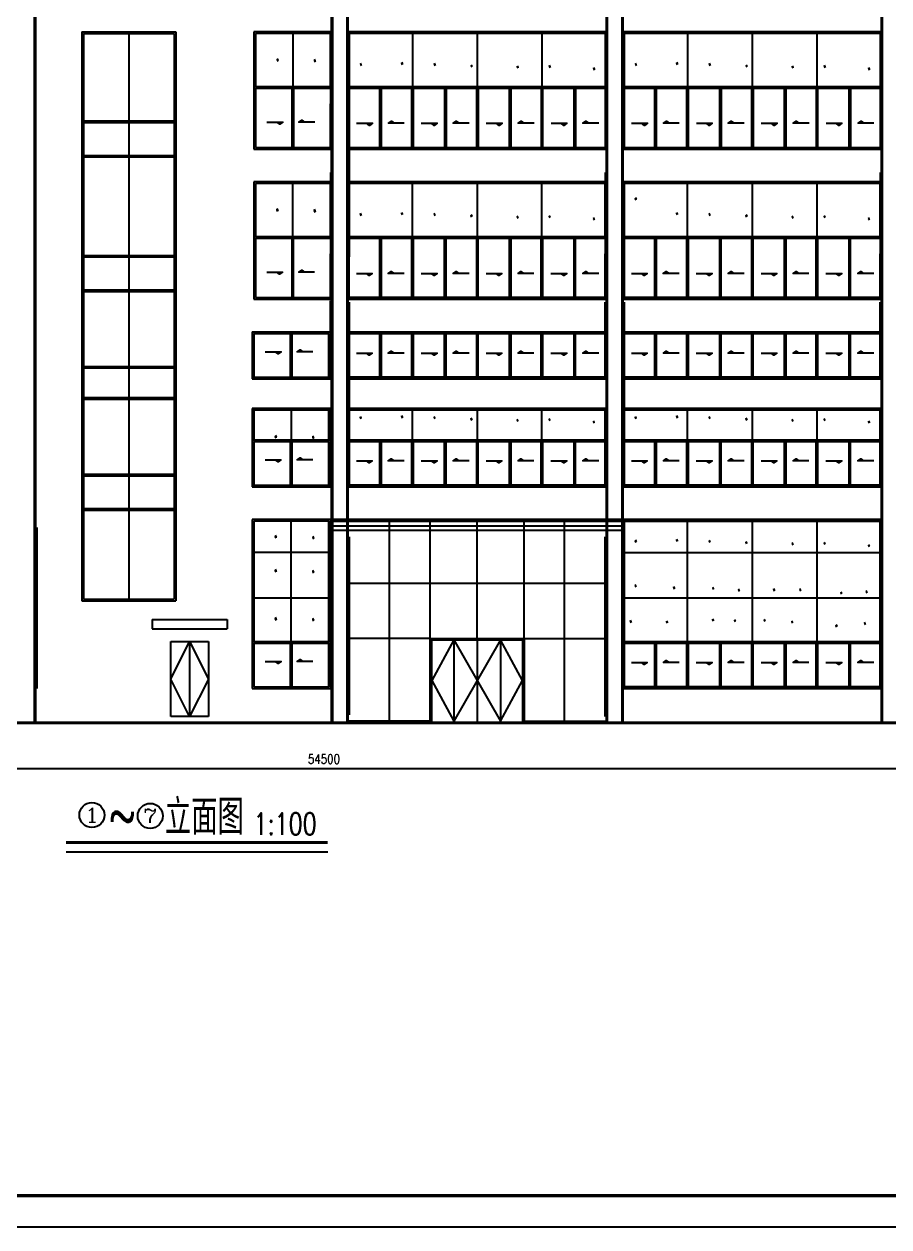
# Model space of a CAD drawing. Header units: millimetres. Extents: x 591771 to 1936534, y -622016 to 355666.
# Drawn here: x 625049 to 652724, y -103536 to -65059 of the extents above; entities that cross this region are included whole.
import ezdxf
from ezdxf.enums import TextEntityAlignment as Align

# ---------------------------------------------------------------- set-up
doc = ezdxf.new("R2010")
doc.units = ezdxf.units.MM
doc.header["$LTSCALE"] = 80
doc.linetypes.add('JIS_08_25', pattern=[28, 25, -1.125, 0.75, -1.125])
for name, color, linetype in [('\\M+5B4B0\\M+5BBA7', 124, 'Continuous'), ('\\M+5C1A2\\M+5C3E6\\M+5CFDF\\M+5CCF51', 7, 'Continuous'), ('\\M+5C1A2\\M+5C3E6\\M+5CFDF\\M+5CCF55', 140, 'Continuous'), ('\\M+5CDBC\\M+5BFF2', 252, 'Continuous'), ('AXIS', 3, 'Continuous'), ('AXIS_TEXT', 7, 'Continuous'), ('DIM_SYMB', 3, 'Continuous'), ('PUB_DIM', 3, 'Continuous'), ('WINDOW', 4, 'Continuous'), ('WINDOW_TEXT', 7, 'Continuous')]:
    doc.layers.add(name, color=color, linetype=linetype)
doc.styles.add('_TCH_AXIS', font='COMPLEX', dxfattribs={"bigfont": 'GBCBIG'})
doc.styles.add('DIM_FONT', font='SIMPLEX.shx', dxfattribs={"width": 0.8})
doc.styles.add('HZTXT', font='txt', dxfattribs={"height": 60, "bigfont": 'HZTXT'})
doc.dimstyles.new('DIMN', dxfattribs={"dimtxt": 300, "dimasz": 100, "dimexe": 250, "dimexo": 300, "dimgap": 150, "dimtad": 1, "dimdec": 0, "dimzin": 0, "dimdsep": 46, "dimtxsty": 'DIM_FONT', "dimblk": 'ARCHTICK', "dimcen": 0.09, "dimclrt": 7, "dimazin": 2, "dimtfac": 1, "dimtdec": 0, "dimtix": 1, "dimtmove": 2, "dimatfit": 3, "dimldrblk": 'ARCHTICK', "dimfxl": 0, "dimtolj": 1, "dimtzin": 0, "dimarcsym": 0})

# ---------------------------------------------------------------- blocks, each defined once
blk = doc.blocks.new('lmg3')
at = {"layer": '\\M+5B4B0\\M+5BBA7'}
for p, q in [((810879, -551852), (802579, -551852)), ((802579, -551852), (802579, -554352)), ((810829, -551902), (802629, -551902)), ((802629, -551902), (802629, -552852)), ((804654, -551852), (804654, -554352)), ((806729, -551852), (806729, -554352)), ((808804, -554352), (808804, -551852)), ((810829, -552852), (810829, -551902)), ((810879, -554352), (810879, -551852)), ((802629, -552852), (810879, -552852)), ((803629, -552852), (803629, -554352)), ((804679, -552902), (804679, -554302)), ((805704, -552852), (805704, -554352)), ((807779, -552852), (807779, -554352)), ((809854, -554352), (809854, -552852)), ((802579, -554352), (810879, -554352))]:
    blk.add_line(p, q, dxfattribs=at)
at = {"layer": 'WINDOW', "color": 252}
for p, q in [((803028, -552124), (802979, -552149)), ((804347, -552096), (804298, -552121)), ((804347, -552121), (804298, -552146)), ((805389, -552124), (805340, -552149)), ((803028, -552149), (802979, -552174)), ((805389, -552149), (805340, -552174)), ((806569, -552170), (806520, -552195)), ((806569, -552195), (806520, -552220)), ((808045, -552207), (807996, -552232)), ((808045, -552232), (807996, -552257)), ((809068, -552188), (809019, -552213)), ((809068, -552213), (809019, -552238)), ((810489, -552262), (810439, -552287)), ((810489, -552287), (810439, -552312)), ((802629, -552902), (803604, -552902)), ((802629, -552902), (802629, -554302)), ((803604, -552902), (803604, -554302)), ((803654, -552902), (804629, -552902)), ((803654, -552902), (803654, -554302)), ((804629, -552902), (804629, -554302)), ((804679, -552902), (805679, -552902)), ((805679, -552902), (805679, -554302)), ((805729, -552902), (806704, -552902)), ((805729, -552902), (805729, -554302)), ((806704, -552902), (806704, -554302)), ((806754, -552902), (807754, -552902)), ((806754, -552902), (806754, -554302)), ((807754, -552902), (807754, -554302)), ((807804, -552902), (808779, -552902)), ((807804, -552902), (807804, -554302)), ((808779, -554302), (808779, -552902)), ((808829, -552902), (809829, -552902)), ((808829, -554302), (808829, -552902)), ((809829, -554302), (809829, -552902)), ((809879, -552902), (810829, -552902)), ((809879, -554302), (809879, -552902)), ((810829, -554302), (810829, -552902)), ((802629, -554302), (803604, -554302)), ((803654, -554302), (804629, -554302)), ((804679, -554302), (805679, -554302)), ((805729, -554302), (806704, -554302)), ((806754, -554302), (807754, -554302)), ((807804, -554302), (808779, -554302)), ((808829, -554302), (809829, -554302)), ((809879, -554302), (810829, -554302))]:
    blk.add_line(p, q, dxfattribs=at)
for points in [[(802864, -553527), (803371, -553527), (803275, -553592), (803186, -553527)], [(804394, -553527), (803887, -553527), (803982, -553462), (804071, -553527)], [(804939, -553527), (805446, -553527), (805350, -553592), (805261, -553527)], [(806469, -553527), (805962, -553527), (806057, -553462), (806146, -553527)], [(807014, -553527), (807521, -553527), (807425, -553592), (807336, -553527)], [(808544, -553527), (808037, -553527), (808132, -553462), (808221, -553527)], [(809089, -553527), (809596, -553527), (809500, -553592), (809411, -553527)], [(810619, -553527), (810112, -553527), (810207, -553462), (810296, -553527)]]:
    blk.add_lwpolyline(points, dxfattribs=at)
blk = doc.blocks.new('zlm2')
at = {"layer": '\\M+5B4B0\\M+5BBA7'}
for p, q in [((740381, -342755), (737881, -342755)), ((737881, -342755), (737881, -345255)), ((740331, -342805), (737931, -342805)), ((737931, -342805), (737931, -343755)), ((739131, -345255), (739131, -342805)), ((740331, -343755), (740331, -342805)), ((740381, -345255), (740381, -342755)), ((737881, -343755), (740381, -343755)), ((737881, -345255), (740381, -345255))]:
    blk.add_line(p, q, dxfattribs=at)
at = {"layer": 'WINDOW', "color": 252}
for p, q in [((737931, -343805), (739106, -343805)), ((737931, -343805), (737931, -345205)), ((738657, -343640), (738608, -343665)), ((738657, -343665), (738608, -343690)), ((738658, -343621), (738609, -343646)), ((738658, -343646), (738609, -343672)), ((739106, -345205), (739106, -343805)), ((739156, -343805), (740331, -343805)), ((739156, -345205), (739156, -343805)), ((739854, -343667), (739805, -343692)), ((739854, -343692), (739805, -343717)), ((739855, -343648), (739806, -343673)), ((739855, -343673), (739806, -343699)), ((740331, -345205), (740331, -343805)), ((737931, -345205), (739106, -345205)), ((739156, -345205), (740331, -345205))]:
    blk.add_line(p, q, dxfattribs=at)
for points in [[(739823, -344392), (739316, -344392), (739412, -344327), (739501, -344392)], [(738293, -344392), (738800, -344392), (738705, -344457), (738616, -344392)]]:
    blk.add_lwpolyline(points, dxfattribs=at)
blk = doc.blocks.new('_ArchTick')
at = {"color": 0, "linetype": 'ByBlock', "const_width": 0.4}
blk.add_lwpolyline([(-0.5, -0.5), (0.5, 0.5)], dxfattribs=at)
blk = doc.blocks.new('*D133')
at = {"layer": 'Defpoints', "color": 0, "transparency": 16777216}
for p in [(607297, -87409), (661993, -87409), (661993, -88870)]:
    blk.add_point(p, dxfattribs=at)
at = {"layer": 'PUB_DIM', "color": 0, "lineweight": -2, "transparency": 16777216}
for p, q in [((607297, -87709), (607297, -89120)), ((661993, -87709), (661993, -89120)), ((607297, -88870), (661993, -88870))]:
    blk.add_line(p, q, dxfattribs=at)
at = {"layer": 'PUB_DIM', "color": 0, "lineweight": -2, "transparency": 16777216, "xscale": 100, "yscale": 100, "zscale": 100, "rotation": 180}
blk.add_blockref('_ArchTick', (607297, -88870), dxfattribs=at)
at = {"layer": 'PUB_DIM', "color": 0, "lineweight": -2, "transparency": 16777216, "xscale": 100, "yscale": 100, "zscale": 100}
blk.add_blockref('_ArchTick', (661993, -88870), dxfattribs=at)
at = {"layer": 'PUB_DIM', "color": 7, "transparency": 16777216, "insert": (634645, -88570), "char_height": 300, "attachment_point": 5, "style": 'DIM_FONT'}
blk.add_mtext('\\A1;54500', dxfattribs=at)

msp = doc.modelspace()

# ---------------------------------------------------------------- linework, layer by layer
at = {"layer": '\\M+5B4B0\\M+5BBA7'}
for p, q in [((626901.6, -65308.8), (626901.6, -83508.8)), ((626901.6, -65308.8), (629901.6, -65308.8)), ((626951.6, -65358.8), (626951.6, -83458.8)), ((626951.6, -65358.8), (629851.6, -65358.8)), ((628401.6, -65358.8), (628401.6, -83458.8)), ((629851.6, -65358.8), (629851.6, -83458.8)), ((629901.6, -65308.8), (629901.6, -83508.8)), ((634906, -65308.8), (632406, -65308.8)), ((632406, -65308.8), (632406, -69058.8)), ((634856, -65358.8), (632456, -65358.8)), ((632456, -65358.8), (632456, -67058.8)), ((633656, -69058.8), (633656, -65358.8)), ((634856, -67058.8), (634856, -65358.8)), ((643701.8, -65308.8), (635401.8, -65308.8)), ((643651.8, -65358.8), (635451.8, -65358.8)), ((635451.8, -65358.8), (635451.8, -67058.8)), ((637476.8, -65358.8), (637476.8, -69058.8)), ((639551.8, -65358.8), (639551.8, -69058.8)), ((641626.8, -69058.8), (641626.8, -65358.8)), ((643651.8, -67058.8), (643651.8, -65358.8)), ((652501.6, -65308.8), (644201.6, -65308.8)), ((652451.6, -65358.8), (644251.6, -65358.8)), ((644251.6, -65358.8), (644251.6, -67058.8)), ((646276.6, -65358.8), (646276.6, -69058.8)), ((648351.6, -65358.8), (648351.6, -69058.8)), ((650426.6, -69058.8), (650426.6, -65358.8)), ((652451.6, -67058.8), (652451.6, -65358.8)), ((635451.6, -65508.8), (635451.6, -68158.8)), ((644251.8, -65508.8), (644251.8, -68158.8)), ((634906, -69058.8), (634906, -65808.8)), ((635401.8, -65808.8), (635401.8, -69058.8)), ((643701.8, -69058.8), (643701.8, -65808.8)), ((644201.6, -65808.8), (644201.6, -69058.8)), ((652501.6, -69058.8), (652501.6, -65808.8)), ((632406, -67058.8), (634906, -67058.8)), ((635451.8, -67058.8), (643701.8, -67058.8)), ((636451.8, -67058.8), (636451.8, -69058.8)), ((637501.8, -67108.8), (637501.8, -69008.8)), ((638526.8, -67058.8), (638526.8, -69058.8)), ((640601.8, -67058.8), (640601.8, -69058.8)), ((642676.8, -69058.8), (642676.8, -67058.8)), ((644251.6, -67058.8), (652501.6, -67058.8)), ((645251.6, -67058.8), (645251.6, -69058.8)), ((646301.6, -67108.8), (646301.6, -69008.8)), ((647326.6, -67058.8), (647326.6, -69058.8)), ((649401.6, -67058.8), (649401.6, -69058.8)), ((651476.6, -69058.8), (651476.6, -67058.8)), ((626901.6, -68208.8), (627994.1, -68208.8)), ((626951.6, -68158.8), (629851.6, -68158.8)), ((626951.6, -68208.8), (629851.6, -68208.8)), ((626956.1, -69258.8), (629856.1, -69258.8)), ((632406, -69058.8), (634906, -69058.8)), ((635401.8, -69058.8), (643701.8, -69058.8)), ((644201.6, -69058.8), (652501.6, -69058.8)), ((626956.1, -69308.8), (629856.1, -69308.8)), ((635451.5, -69808.8), (635451.5, -72458.8)), ((634901.6, -70108.8), (632401.6, -70108.8)), ((632401.6, -70108.8), (632401.6, -73858.8)), ((634851.6, -70158.8), (632451.6, -70158.8)), ((632451.6, -70158.8), (632451.6, -71858.8)), ((633651.6, -73858.8), (633651.6, -70158.8)), ((634851.6, -71858.8), (634851.6, -70158.8)), ((643697.1, -70108.8), (635397.1, -70108.8)), ((643647.1, -70158.8), (635447.1, -70158.8)), ((635447.1, -70158.8), (635447.1, -71858.8)), ((637472.1, -70158.8), (637472.1, -73858.8)), ((639547.1, -70158.8), (639547.1, -73858.8)), ((641622.1, -73858.8), (641622.1, -70158.8)), ((643647.1, -71858.8), (643647.1, -70158.8)), ((652497.1, -70108.8), (644197.1, -70108.8)), ((652447.1, -70158.8), (644247.1, -70158.8)), ((644247.1, -70158.8), (644247.1, -71858.8)), ((644251.6, -70108.8), (644251.6, -72458.8)), ((646272.2, -70158.8), (646272.2, -73858.8)), ((648347.2, -70158.8), (648347.2, -73858.8)), ((650422.2, -73858.8), (650422.2, -70158.8)), ((652447.1, -71858.8), (652447.1, -70158.8)), ((634901.6, -73858.8), (634901.6, -70608.8)), ((635397.1, -70608.8), (635397.1, -73858.8)), ((643697.1, -73858.8), (643697.1, -70608.8)), ((644197.2, -70608.8), (644197.2, -73858.8)), ((652497.2, -73858.8), (652497.2, -70608.8)), ((632401.6, -71858.8), (634901.6, -71858.8)), ((635447.1, -71858.8), (643697.1, -71858.8)), ((636447.1, -71858.8), (636447.1, -73858.8)), ((637497.1, -71908.8), (637497.1, -73808.8)), ((638522.1, -71858.8), (638522.1, -73858.8)), ((640597.1, -71858.8), (640597.1, -73858.8)), ((642672.1, -73858.8), (642672.1, -71858.8)), ((644247.1, -71858.8), (652497.1, -71858.8)), ((645247.2, -71858.8), (645247.2, -73858.8)), ((646297.2, -71908.8), (646297.2, -73808.8)), ((647322.2, -71858.8), (647322.2, -73858.8)), ((649397.2, -71858.8), (649397.2, -73858.8)), ((651472.2, -73858.8), (651472.2, -71858.8)), ((626901.6, -72508.8), (627994.1, -72508.8)), ((626951.6, -72458.8), (629851.6, -72458.8)), ((626951.6, -72508.8), (629851.6, -72508.8)), ((626947, -73558.8), (629847, -73558.8)), ((626947, -73608.8), (629847, -73608.8)), ((632401.6, -73858.8), (634901.6, -73858.8)), ((635397.1, -73858.8), (643697.1, -73858.8)), ((644197.2, -73858.8), (652497.2, -73858.8)), ((634851.7, -76408.8), (634851.7, -73908.8)), ((635397.2, -73908.8), (635397.2, -76408.8)), ((635447.2, -73958.8), (635447.2, -74908.8)), ((643647.2, -74908.8), (643647.2, -73958.8)), ((643697.2, -76408.8), (643697.2, -73908.8)), ((644197.3, -73908.8), (644197.3, -76408.8)), ((644247.3, -73958.8), (644247.3, -74908.8)), ((652447.3, -74908.8), (652447.3, -73958.8)), ((652497.3, -76408.8), (652497.3, -73908.8)), ((632351.7, -74908.8), (634851.7, -74908.8)), ((632351.7, -74908.8), (632351.7, -76408.8)), ((632351.7, -74908.8), (632351.7, -76358.8)), ((633601.7, -76408.8), (633601.7, -74908.8)), ((635447.2, -74908.8), (643697.2, -74908.8)), ((636447.2, -74908.8), (636447.2, -76408.8)), ((637472.2, -74908.8), (637472.2, -76408.8)), ((637497.2, -74958.8), (637497.2, -76358.8)), ((638522.2, -74908.8), (638522.2, -76408.8)), ((639547.2, -74908.8), (639547.2, -76408.8)), ((640597.2, -74908.8), (640597.2, -76408.8)), ((641622.2, -76408.8), (641622.2, -74908.8)), ((642672.2, -76408.8), (642672.2, -74908.8)), ((644247.3, -74908.8), (652497.3, -74908.8)), ((645247.3, -74908.8), (645247.3, -76408.8)), ((646272.3, -74908.8), (646272.3, -76408.8)), ((646297.3, -74958.8), (646297.3, -76358.8)), ((647322.3, -74908.8), (647322.3, -76408.8)), ((648347.3, -74908.8), (648347.3, -76408.8)), ((649397.3, -74908.8), (649397.3, -76408.8)), ((650422.3, -76408.8), (650422.3, -74908.8)), ((651472.3, -76408.8), (651472.3, -74908.8)), ((626901.6, -76058.8), (627994.1, -76058.8)), ((626951.6, -76008.8), (629851.6, -76008.8)), ((626951.6, -76058.8), (629851.6, -76058.8)), ((632351.7, -76358.8), (634851.7, -76358.8)), ((632351.7, -76408.8), (634851.7, -76408.8)), ((635397.2, -76408.8), (643697.2, -76408.8)), ((644197.3, -76408.8), (652497.3, -76408.8)), ((626901.6, -77008.8), (627994.1, -77008.8)), ((626951.6, -77008.8), (629851.6, -77008.8)), ((626951.6, -77058.8), (629851.6, -77058.8)), ((634851.7, -77408.8), (632351.7, -77408.8)), ((632351.7, -77408.8), (632351.7, -79808.8)), ((626901.6, -79508.8), (627994.1, -79508.8)), ((626951.6, -79458.8), (629851.6, -79458.8)), ((626951.6, -79508.8), (629851.6, -79508.8)), ((632351.7, -79808.8), (634851.7, -79808.8)), ((626951.6, -80558.8), (629851.6, -80558.8)), ((626951.6, -80608.8), (629851.6, -80608.8)), ((625456, -81158.8), (625456, -86258.8)), ((634851.7, -80908.8), (632351.7, -80908.8)), ((632351.7, -80908.8), (632351.7, -86308.8)), ((634801.7, -80958.8), (632401.7, -80958.8)), ((632401.7, -80958.8), (632401.7, -84808.8)), ((633601.7, -86308.8), (633601.7, -80958.8)), ((634801.7, -84808.8), (634801.7, -80958.8)), ((634851.7, -86308.8), (634851.7, -80908.8)), ((652497.3, -80908.8), (644197.3, -80908.8)), ((644197.3, -80908.8), (644197.3, -86308.8)), ((652447.3, -80958.8), (644247.3, -80958.8)), ((644247.3, -80958.8), (644247.3, -84808.8)), ((644251.8, -81158.8), (644251.8, -86258.8)), ((646272.3, -80958.8), (646272.3, -86308.8)), ((648347.3, -80958.8), (648347.3, -86308.8)), ((650422.3, -86308.8), (650422.3, -80958.8)), ((652447.3, -84808.8), (652447.3, -80958.8)), ((652497.3, -86308.8), (652497.3, -80908.8)), ((634851.7, -81958.8), (632351.7, -81958.8)), ((644247.3, -81958.8), (652497.3, -81958.8)), ((643697.4, -82958.8), (635447.2, -82958.8)), ((626951.6, -83458.8), (629851.6, -83458.8)), ((632351.7, -83408.8), (634851.7, -83408.8)), ((644247.3, -83408.8), (652497.3, -83408.8)), ((626901.6, -83508.8), (629901.6, -83508.8)), ((629747.3, -86008.8), (630347.3, -84808.8)), ((630347.3, -84808.8), (630947.3, -86008.8)), ((632351.7, -84808.8), (634851.7, -84808.8)), ((638797.4, -84758.8), (638097.5, -86058.8)), ((640297.4, -84758.8), (638797.4, -87358.8)), ((638797.4, -84758.8), (640297.4, -87358.8)), ((640997.3, -86058.8), (640297.4, -84758.8)), ((644247.3, -84808.8), (652497.3, -84808.8)), ((645247.3, -84808.8), (645247.3, -86308.8)), ((646297.3, -84858.8), (646297.3, -86258.8)), ((647322.3, -84808.8), (647322.3, -86308.8)), ((649397.3, -84808.8), (649397.3, -86308.8)), ((651472.3, -86308.8), (651472.3, -84808.8)), ((630347.3, -87208.8), (629747.3, -86008.8)), ((630947.3, -86008.8), (630347.3, -87208.8)), ((638097.5, -86058.8), (638797.4, -87358.8)), ((640297.4, -87358.8), (640997.3, -86058.8)), ((632351.7, -86308.8), (634851.7, -86308.8)), ((644197.3, -86308.8), (652497.3, -86308.8))]:
    msp.add_line(p, q, dxfattribs=at)
at = {"layer": '\\M+5B4B0\\M+5BBA7', "color": 7, "linetype": 'JIS_08_25'}
for p, q in [((626901.6, -65308.8), (627994.1, -65308.8)), ((626906.1, -69258.8), (627998.6, -69258.8)), ((626897, -73558.8), (627989.5, -73558.8))]:
    msp.add_line(p, q, dxfattribs=at)
at = {"layer": '\\M+5B4B0\\M+5BBA7', "ltscale": 20}
for p, q in [((634901.6, -65308.8), (634901.6, -68808.8)), ((643697.1, -65308.8), (643697.1, -68808.8)), ((652497.2, -65308.8), (652497.2, -68808.8)), ((634851.7, -65508.8), (634851.7, -68208.8)), ((643647.2, -65508.8), (643647.2, -68208.8)), ((652447.3, -65508.8), (652447.3, -68208.8)), ((634901.6, -67608.8), (634901.6, -72508.8)), ((635401.5, -67608.8), (635401.5, -72508.8)), ((635451.5, -67358.8), (635451.5, -72508.8)), ((635451.5, -67658.8), (635451.5, -72458.8)), ((643697.1, -67608.8), (643697.1, -72508.8)), ((652497.2, -67608.8), (652497.2, -72508.8)), ((634851.7, -69808.8), (634851.7, -72508.8)), ((643647.1, -69808.8), (643647.1, -72508.8)), ((652447.2, -69808.8), (652447.2, -72508.8)), ((644251.6, -70108.8), (644251.6, -72508.8)), ((644251.6, -70108.8), (644251.6, -72458.8)), ((643697.1, -73858.8), (635401.5, -73858.8)), ((643647.1, -73808.8), (635451.5, -73808.8)), ((652497.2, -73858.8), (644201.6, -73858.8)), ((652447.2, -73808.8), (644251.6, -73808.8)), ((634851.7, -74108.8), (634851.7, -76408.8)), ((635401.6, -74608.8), (635401.6, -79508.8)), ((635451.6, -74358.8), (635451.6, -79508.8)), ((643697.2, -74608.8), (643697.2, -79508.8)), ((644197.2, -74608.8), (644197.2, -79508.8)), ((644201.8, -74608.8), (644201.8, -79508.8)), ((644251.8, -74358.8), (644251.8, -79508.8)), ((652497.3, -74608.8), (652497.3, -79508.8)), ((635451.6, -74658.8), (635451.6, -79458.8)), ((644251.8, -74658.8), (644251.8, -79458.8)), ((643697.2, -76408.8), (635401.6, -76408.8)), ((643647.2, -76358.8), (635451.6, -76358.8)), ((652497.3, -76408.8), (644201.8, -76408.8)), ((652447.3, -76358.8), (644251.8, -76358.8)), ((634851.7, -77558.8), (634851.7, -79858.8)), ((643697.2, -77358.8), (635401.6, -77358.8)), ((643697.2, -77408.8), (635401.6, -77408.8)), ((652497.4, -77358.8), (644201.8, -77358.8)), ((652497.4, -77408.8), (644201.8, -77408.8)), ((643697.2, -79858.8), (635401.6, -79858.8)), ((643647.2, -79808.8), (635451.6, -79808.8)), ((652497.4, -79858.8), (644201.8, -79858.8)), ((652447.4, -79808.8), (644251.8, -79808.8)), ((625456, -81158.8), (625456, -86308.8)), ((634851.6, -80958.8), (644201.8, -80958.8)), ((634851.6, -83558.8), (634851.6, -81158.8)), ((634851.7, -81158.8), (634851.7, -86308.8)), ((644197.3, -80908.8), (634901.6, -80908.8)), ((634901.6, -83608.8), (634901.6, -81108.8)), ((634901.6, -81108.8), (644197.3, -81108.8)), ((643647.4, -80958.8), (635447.2, -80958.8)), ((636747.5, -87408.8), (636747.5, -80908.8)), ((638047.5, -84708.8), (638047.5, -80908.8)), ((639547.4, -84708.8), (639547.3, -80908.8)), ((641047.3, -84708.8), (641047.3, -80908.8)), ((642347.3, -87408.8), (642347.3, -80908.8)), ((644201.8, -80908.8), (652497.3, -80908.8)), ((644251.8, -80958.8), (652447.3, -80958.8)), ((644251.8, -81158.8), (644251.8, -86308.8)), ((625406, -81408.8), (625406, -86308.8)), ((625406, -81408.8), (625406, -86308.8)), ((625456, -81458.8), (625456, -86258.8)), ((625456, -81458.8), (625456, -86258.8)), ((644197.3, -81258.8), (634901.6, -81258.8)), ((635397.2, -81408.8), (635397.2, -87208.8)), ((635447.2, -81458.8), (635447.2, -87158.8)), ((643647.4, -87208.8), (643647.4, -81458.8)), ((643697.4, -87208.8), (643697.4, -81408.8)), ((644201.8, -81408.8), (644201.8, -86308.8)), ((644201.8, -81408.8), (644201.8, -86308.8)), ((644251.8, -81458.8), (644251.8, -86258.8)), ((644251.8, -81458.8), (644251.8, -86258.8)), ((652447.3, -81408.8), (652447.3, -86308.8)), ((652447.3, -81458.8), (652447.3, -86258.8)), ((652497.3, -81408.8), (652497.3, -86308.8)), ((652497.3, -81408.8), (652497.3, -86308.8)), ((629147.3, -84108.8), (629147.3, -84408.8)), ((629147.3, -84108.8), (631547.3, -84108.8)), ((629147.3, -84208.8), (629147.3, -84208.8)), ((631547.3, -84108.8), (631547.3, -84408.8)), ((629147.3, -84408.8), (631547.3, -84408.8)), ((629747.3, -87208.8), (629747.3, -84808.8)), ((629747.3, -84808.8), (630947.3, -84808.8)), ((630347.3, -84808.8), (630347.3, -87208.8)), ((630947.3, -84808.8), (630947.3, -87208.8)), ((638047.5, -84708.8), (635447.2, -84708.8)), ((638047.5, -87408.8), (638047.5, -84708.8)), ((638047.5, -84708.8), (641047.3, -84708.8)), ((638097.5, -84758.8), (640997.3, -84758.8)), ((638097.5, -87358.8), (638097.5, -84758.8)), ((638797.4, -84758.8), (638797.4, -87358.8)), ((639547.4, -84758.8), (639547.4, -87358.8)), ((640297.4, -84758.8), (640297.4, -87358.8)), ((640997.3, -84758.8), (640997.3, -87358.8)), ((641047.3, -84708.8), (641047.3, -87408.8)), ((641047.3, -84708.8), (643647.4, -84708.8)), ((652497.3, -86308.8), (644201.8, -86308.8)), ((652447.3, -86258.8), (644251.8, -86258.8)), ((630947.3, -87208.8), (629747.3, -87208.8)), ((638040.5, -87408.8), (635397.2, -87408.8)), ((638047.5, -87358.8), (635447.2, -87358.8)), ((641047.3, -87358.8), (643647.4, -87358.8)), ((641047.3, -87408.8), (643697.4, -87408.8))]:
    msp.add_line(p, q, dxfattribs=at)
at = {"layer": '\\M+5C1A2\\M+5C3E6\\M+5CFDF\\M+5CCF51'}
for p, q in [((634901.6, -63308.8), (634901.6, -80608.8)), ((635397.2, -63308.8), (635397.2, -80608.8)), ((644201.8, -63308), (644201.8, -80608.8)), ((652497.4, -63308.8), (652497.4, -87408.8)), ((634901.6, -80908.8), (634901.6, -87408.8)), ((635397.2, -80908.8), (635397.2, -87408.8)), ((643697.4, -80908.8), (643697.4, -87408.8)), ((644201.8, -80908.8), (644201.8, -87408))]:
    msp.add_line(p, q, dxfattribs=at)
at = {"layer": '\\M+5C1A2\\M+5C3E6\\M+5CFDF\\M+5CCF55'}
msp.add_line((625401.6, -61308.8), (625401.6, -87408.8), dxfattribs=at)
at = {"layer": '\\M+5C1A2\\M+5C3E6\\M+5CFDF\\M+5CCF55', "const_width": 100}
for points in [[(625401.6, -61308.8), (625401.6, -87408.8)], [(635397.2, -87408.8), (635397.2, -62708.8), (634901.6, -62708.8), (634901.6, -87408.8), (634901.6, -63358.8)], [(644197.4, -87408.8), (644197.4, -62708.8), (643697.4, -62708.8), (643697.4, -87408.8), (643697.4, -63358.8)], [(652997.4, -87408.8), (652997.4, -62708.8), (652497.4, -62708.8), (652497.4, -87408.8), (652497.4, -63358.8)], [(604436.2, -87408.8), (663881.2, -87408.8)]]:
    msp.add_lwpolyline(points, dxfattribs=at)
at = {"layer": '\\M+5CDBC\\M+5BFF2', "color": 2}
msp.add_lwpolyline([(593376.3, -103536), (677476.3, -103536), (677476.3, -44136), (593376.3, -44136)], close=True, dxfattribs=at)
at = {"layer": '\\M+5CDBC\\M+5BFF2', "color": 2, "const_width": 112.5}
msp.add_lwpolyline([(594376.4, -102536), (676476.3, -102536), (676476.3, -45136), (594376.4, -45136)], close=True, dxfattribs=at)
at = {"layer": 'AXIS'}
for centre in [(627219.1, -90360.1), (629085.9, -90387.7)]:
    msp.add_circle(centre, 400, dxfattribs=at)
at = {"layer": 'DIM_SYMB'}
msp.add_line((626400, -91533.7), (634769, -91533.7), dxfattribs=at)
at = {"layer": 'DIM_SYMB', "const_width": 100}
msp.add_lwpolyline([(626389.7, -91241.4), (634769, -91241.4)], dxfattribs=at)
at = {"layer": 'WINDOW', "color": 252}
for p, q in [((633183, -66175.4), (633134, -66200.4)), ((633182.2, -66193.8), (633133.1, -66218.9)), ((633182.2, -66218.9), (633133.1, -66243.9)), ((633183, -66200.4), (633134, -66225.5)), ((634379.5, -66220.9), (634330.5, -66245.9)), ((634379.5, -66245.9), (634330.5, -66271)), ((634380.4, -66202.4), (634331.4, -66227.5)), ((634380.4, -66227.5), (634331.4, -66252.5)), ((635850.9, -66330.6), (635801.9, -66355.7)), ((635850.9, -66355.7), (635801.9, -66380.7)), ((637169.7, -66303), (637120.6, -66328)), ((637169.7, -66328), (637120.6, -66353.1)), ((638211.8, -66330.6), (638162.7, -66355.7)), ((638211.8, -66355.7), (638162.7, -66380.7)), ((639392.2, -66376.7), (639343.1, -66401.8)), ((639392.2, -66401.8), (639343.1, -66426.8)), ((640867.7, -66413.6), (640818.6, -66438.6)), ((640867.7, -66438.6), (640818.6, -66463.7)), ((641891.3, -66395.1), (641842.3, -66420.2)), ((641891.3, -66420.2), (641842.3, -66445.3)), ((643311.5, -66468.9), (643262.4, -66493.9)), ((643311.5, -66493.9), (643262.4, -66519)), ((644650.8, -66330.6), (644601.7, -66355.7)), ((644650.8, -66355.7), (644601.7, -66380.7)), ((645969.5, -66303), (645920.5, -66328)), ((645969.5, -66328), (645920.5, -66353.1)), ((647011.6, -66330.6), (646962.6, -66355.7)), ((647011.6, -66355.7), (646962.6, -66380.7)), ((648192, -66376.7), (648143, -66401.8)), ((648192, -66401.8), (648143, -66426.8)), ((649667.5, -66413.6), (649618.5, -66438.6)), ((649667.5, -66438.6), (649618.5, -66463.7)), ((650691.1, -66395.1), (650642.1, -66420.2)), ((650691.1, -66420.2), (650642.1, -66445.3)), ((652111.3, -66468.9), (652062.3, -66493.9)), ((652111.3, -66493.9), (652062.3, -66519)), ((632456, -67108.8), (633631, -67108.8)), ((632456, -67108.8), (632456, -69008.8)), ((633631, -69008.8), (633631, -67108.8)), ((633681, -67108.8), (634856, -67108.8)), ((633681, -69008.8), (633681, -67108.8)), ((635451.8, -67108.8), (636426.8, -67108.8)), ((636426.8, -67108.8), (636426.8, -69008.8)), ((636476.8, -67108.8), (637451.8, -67108.8)), ((636476.8, -67108.8), (636476.8, -69008.8)), ((637451.8, -67108.8), (637451.8, -69008.8)), ((637501.8, -67108.8), (638501.8, -67108.8)), ((638501.8, -67108.8), (638501.8, -69008.8)), ((638551.8, -67108.8), (639526.8, -67108.8)), ((638551.8, -67108.8), (638551.8, -69008.8)), ((639526.8, -67108.8), (639526.8, -69008.8)), ((639576.8, -67108.8), (640576.8, -67108.8)), ((639576.8, -67108.8), (639576.8, -69008.8)), ((640576.8, -67108.8), (640576.8, -69008.8)), ((640626.8, -67108.8), (641601.8, -67108.8)), ((640626.8, -67108.8), (640626.8, -69008.8)), ((641601.8, -69008.8), (641601.8, -67108.8)), ((641651.8, -67108.8), (642651.8, -67108.8)), ((641651.8, -69008.8), (641651.8, -67108.8)), ((642651.8, -69008.8), (642651.8, -67108.8)), ((642701.8, -67108.8), (643651.8, -67108.8)), ((642701.8, -69008.8), (642701.8, -67108.8)), ((644251.6, -67108.8), (645226.6, -67108.8)), ((645226.6, -67108.8), (645226.6, -69008.8)), ((645276.6, -67108.8), (646251.6, -67108.8)), ((645276.6, -67108.8), (645276.6, -69008.8)), ((646251.6, -67108.8), (646251.6, -69008.8)), ((646301.6, -67108.8), (647301.6, -67108.8)), ((647301.6, -67108.8), (647301.6, -69008.8)), ((647351.6, -67108.8), (648326.6, -67108.8)), ((647351.6, -67108.8), (647351.6, -69008.8)), ((648326.6, -67108.8), (648326.6, -69008.8)), ((648376.6, -67108.8), (649376.6, -67108.8)), ((648376.6, -67108.8), (648376.6, -69008.8)), ((649376.6, -67108.8), (649376.6, -69008.8)), ((649426.6, -67108.8), (650401.6, -67108.8)), ((649426.6, -67108.8), (649426.6, -69008.8)), ((650401.6, -69008.8), (650401.6, -67108.8)), ((650451.6, -67108.8), (651451.6, -67108.8)), ((650451.6, -69008.8), (650451.6, -67108.8)), ((651451.6, -69008.8), (651451.6, -67108.8)), ((651501.6, -67108.8), (652451.6, -67108.8)), ((651501.6, -69008.8), (651501.6, -67108.8)), ((634856, -69008.8), (634856, -67608.8)), ((635451.8, -67608.8), (635451.8, -69008.8)), ((643651.8, -69008.8), (643651.8, -67608.8)), ((644251.6, -67608.8), (644251.6, -69008.8)), ((652451.6, -69008.8), (652451.6, -67608.8)), ((632456, -69008.8), (633631, -69008.8)), ((633681, -69008.8), (634856, -69008.8)), ((635451.8, -69008.8), (636426.8, -69008.8)), ((636476.8, -69008.8), (637451.8, -69008.8)), ((637501.8, -69008.8), (638501.8, -69008.8)), ((638551.8, -69008.8), (639526.8, -69008.8)), ((639576.8, -69008.8), (640576.8, -69008.8)), ((640626.8, -69008.8), (641601.8, -69008.8)), ((641651.8, -69008.8), (642651.8, -69008.8)), ((642701.8, -69008.8), (643651.8, -69008.8)), ((644251.6, -69008.8), (645226.6, -69008.8)), ((645276.6, -69008.8), (646251.6, -69008.8)), ((646301.6, -69008.8), (647301.6, -69008.8)), ((647351.6, -69008.8), (648326.6, -69008.8)), ((648376.6, -69008.8), (649376.6, -69008.8)), ((649426.6, -69008.8), (650401.6, -69008.8)), ((650451.6, -69008.8), (651451.6, -69008.8)), ((651501.6, -69008.8), (652451.6, -69008.8)), ((644646.2, -70630.6), (644597.2, -70655.7)), ((644646.2, -70655.7), (644597.2, -70680.7)), ((633177.8, -70993.8), (633128.7, -71018.9)), ((633177.8, -71018.9), (633128.7, -71043.9)), ((633178.6, -70975.4), (633129.6, -71000.4)), ((633178.6, -71000.4), (633129.6, -71025.5)), ((634375.1, -71020.9), (634326.1, -71045.9)), ((634375.1, -71045.9), (634326.1, -71071)), ((634376, -71002.4), (634326.9, -71027.5)), ((634376, -71027.5), (634326.9, -71052.5)), ((635846.2, -71130.6), (635797.2, -71155.7)), ((635846.2, -71155.7), (635797.2, -71180.7)), ((637164.9, -71103), (637115.9, -71128)), ((637164.9, -71128), (637115.9, -71153.1)), ((638207, -71130.6), (638158, -71155.7)), ((638207, -71155.7), (638158, -71180.7)), ((639387.4, -71176.7), (639338.4, -71201.8)), ((645964.9, -71103), (645915.9, -71128)), ((645964.9, -71128), (645915.9, -71153.1)), ((647007, -71130.6), (646958, -71155.7)), ((647007, -71155.7), (646958, -71180.7)), ((648187.4, -71176.7), (648138.4, -71201.8)), ((639387.4, -71201.8), (639338.4, -71226.8)), ((640862.9, -71213.6), (640813.9, -71238.6)), ((640862.9, -71238.6), (640813.9, -71263.7)), ((641886.6, -71195.1), (641837.5, -71220.2)), ((641886.6, -71220.2), (641837.5, -71245.3)), ((643306.8, -71268.9), (643257.7, -71293.9)), ((643306.8, -71293.9), (643257.7, -71319)), ((648187.4, -71201.8), (648138.4, -71226.8)), ((649662.9, -71213.6), (649613.9, -71238.6)), ((649662.9, -71238.6), (649613.9, -71263.7)), ((650686.6, -71195.1), (650637.5, -71220.2)), ((650686.6, -71220.2), (650637.5, -71245.3)), ((652106.8, -71268.9), (652057.7, -71293.9)), ((652106.8, -71293.9), (652057.7, -71319)), ((632451.6, -71908.8), (633626.6, -71908.8)), ((632451.6, -71908.8), (632451.6, -73808.8)), ((633626.6, -73808.8), (633626.6, -71908.8)), ((633676.6, -71908.8), (634851.6, -71908.8)), ((633676.6, -73808.8), (633676.6, -71908.8)), ((635447.1, -71908.8), (636422.1, -71908.8)), ((636422.1, -71908.8), (636422.1, -73808.8)), ((636472.1, -71908.8), (637447.1, -71908.8)), ((636472.1, -71908.8), (636472.1, -73808.8)), ((637447.1, -71908.8), (637447.1, -73808.8)), ((637497.1, -71908.8), (638497.1, -71908.8)), ((638497.1, -71908.8), (638497.1, -73808.8)), ((638547.1, -71908.8), (639522.1, -71908.8)), ((638547.1, -71908.8), (638547.1, -73808.8)), ((639522.1, -71908.8), (639522.1, -73808.8)), ((639572.1, -71908.8), (640572.1, -71908.8)), ((639572.1, -71908.8), (639572.1, -73808.8)), ((640572.1, -71908.8), (640572.1, -73808.8)), ((640622.1, -71908.8), (641597.1, -71908.8)), ((640622.1, -71908.8), (640622.1, -73808.8)), ((641597.1, -73808.8), (641597.1, -71908.8)), ((641647.1, -71908.8), (642647.1, -71908.8)), ((641647.1, -73808.8), (641647.1, -71908.8)), ((642647.1, -73808.8), (642647.1, -71908.8)), ((642697.1, -71908.8), (643647.1, -71908.8)), ((642697.1, -73808.8), (642697.1, -71908.8)), ((644247.1, -71908.8), (645222.2, -71908.8)), ((645222.2, -71908.8), (645222.2, -73808.8)), ((645272.2, -71908.8), (646247.2, -71908.8)), ((645272.2, -71908.8), (645272.2, -73808.8)), ((646247.2, -71908.8), (646247.2, -73808.8)), ((646297.2, -71908.8), (647297.2, -71908.8)), ((647297.2, -71908.8), (647297.2, -73808.8)), ((647347.2, -71908.8), (648322.2, -71908.8)), ((647347.2, -71908.8), (647347.2, -73808.8)), ((648322.2, -71908.8), (648322.2, -73808.8)), ((648372.2, -71908.8), (649372.2, -71908.8)), ((648372.2, -71908.8), (648372.2, -73808.8)), ((649372.2, -71908.8), (649372.2, -73808.8)), ((649422.2, -71908.8), (650397.2, -71908.8)), ((649422.2, -71908.8), (649422.2, -73808.8)), ((650397.2, -73808.8), (650397.2, -71908.8)), ((650447.2, -71908.8), (651447.2, -71908.8)), ((650447.2, -73808.8), (650447.2, -71908.8)), ((651447.2, -73808.8), (651447.2, -71908.8)), ((651497.2, -71908.8), (652447.1, -71908.8)), ((651497.2, -73808.8), (651497.2, -71908.8)), ((634851.6, -73808.8), (634851.6, -72408.8)), ((635447.1, -72408.8), (635447.1, -73808.8)), ((643647.1, -73808.8), (643647.1, -72408.8)), ((644247.2, -72408.8), (644247.2, -73808.8)), ((652447.2, -73808.8), (652447.2, -72408.8)), ((632451.6, -73808.8), (633626.6, -73808.8)), ((633676.6, -73808.8), (634851.6, -73808.8)), ((635447.1, -73808.8), (636422.1, -73808.8)), ((636472.1, -73808.8), (637447.1, -73808.8)), ((637497.1, -73808.8), (638497.1, -73808.8)), ((638547.1, -73808.8), (639522.1, -73808.8)), ((639572.1, -73808.8), (640572.1, -73808.8)), ((640622.1, -73808.8), (641597.1, -73808.8)), ((641647.1, -73808.8), (642647.1, -73808.8)), ((642697.1, -73808.8), (643647.1, -73808.8)), ((644247.2, -73808.8), (645222.2, -73808.8)), ((645272.2, -73808.8), (646247.2, -73808.8)), ((646297.2, -73808.8), (647297.2, -73808.8)), ((647347.2, -73808.8), (648322.2, -73808.8)), ((648372.2, -73808.8), (649372.2, -73808.8)), ((649422.2, -73808.8), (650397.2, -73808.8)), ((650447.2, -73808.8), (651447.2, -73808.8)), ((651497.2, -73808.8), (652447.2, -73808.8)), ((632401.7, -74958.8), (633576.7, -74958.8)), ((632401.7, -74958.8), (632401.7, -76358.8)), ((633576.7, -76358.8), (633576.7, -74958.8)), ((633626.7, -74958.8), (634801.7, -74958.8)), ((633626.7, -76358.8), (633626.7, -74958.8)), ((634801.7, -76358.8), (634801.7, -74958.8)), ((635447.2, -74958.8), (636422.2, -74958.8)), ((635447.2, -74958.8), (635447.2, -76358.8)), ((636422.2, -74958.8), (636422.2, -76358.8)), ((636472.2, -74958.8), (637447.2, -74958.8)), ((636472.2, -74958.8), (636472.2, -76358.8)), ((637447.2, -74958.8), (637447.2, -76358.8)), ((637497.2, -74958.8), (638497.2, -74958.8)), ((638497.2, -74958.8), (638497.2, -76358.8)), ((638547.2, -74958.8), (639522.2, -74958.8)), ((638547.2, -74958.8), (638547.2, -76358.8)), ((639522.2, -74958.8), (639522.2, -76358.8)), ((639572.2, -74958.8), (640572.2, -74958.8)), ((639572.2, -74958.8), (639572.2, -76358.8)), ((640572.2, -74958.8), (640572.2, -76358.8)), ((640622.2, -74958.8), (641597.2, -74958.8)), ((640622.2, -74958.8), (640622.2, -76358.8)), ((641597.2, -76358.8), (641597.2, -74958.8)), ((641647.2, -74958.8), (642647.2, -74958.8)), ((641647.2, -76358.8), (641647.2, -74958.8)), ((642647.2, -76358.8), (642647.2, -74958.8)), ((642697.2, -74958.8), (643647.2, -74958.8)), ((642697.2, -76358.8), (642697.2, -74958.8)), ((643647.2, -76358.8), (643647.2, -74958.8)), ((644247.3, -74958.8), (645222.3, -74958.8)), ((644247.3, -74958.8), (644247.3, -76358.8)), ((645222.3, -74958.8), (645222.3, -76358.8)), ((645272.3, -74958.8), (646247.3, -74958.8)), ((645272.3, -74958.8), (645272.3, -76358.8)), ((646247.3, -74958.8), (646247.3, -76358.8)), ((646297.3, -74958.8), (647297.3, -74958.8)), ((647297.3, -74958.8), (647297.3, -76358.8)), ((647347.3, -74958.8), (648322.3, -74958.8)), ((647347.3, -74958.8), (647347.3, -76358.8)), ((648322.3, -74958.8), (648322.3, -76358.8)), ((648372.3, -74958.8), (649372.3, -74958.8)), ((648372.3, -74958.8), (648372.3, -76358.8)), ((649372.3, -74958.8), (649372.3, -76358.8)), ((649422.3, -74958.8), (650397.3, -74958.8)), ((649422.3, -74958.8), (649422.3, -76358.8)), ((650397.3, -76358.8), (650397.3, -74958.8)), ((650447.3, -74958.8), (651447.3, -74958.8)), ((650447.3, -76358.8), (650447.3, -74958.8)), ((651447.3, -76358.8), (651447.3, -74958.8)), ((651497.3, -74958.8), (652447.3, -74958.8)), ((651497.3, -76358.8), (651497.3, -74958.8)), ((652447.3, -76358.8), (652447.3, -74958.8)), ((632401.7, -76358.8), (633576.7, -76358.8)), ((633626.7, -76358.8), (634801.7, -76358.8)), ((635447.2, -76358.8), (636422.2, -76358.8)), ((636472.2, -76358.8), (637447.2, -76358.8)), ((637497.2, -76358.8), (638497.2, -76358.8)), ((638547.2, -76358.8), (639522.2, -76358.8)), ((639572.2, -76358.8), (640572.2, -76358.8)), ((640622.2, -76358.8), (641597.2, -76358.8)), ((641647.2, -76358.8), (642647.2, -76358.8)), ((642697.2, -76358.8), (643647.2, -76358.8)), ((644247.3, -76358.8), (645222.3, -76358.8)), ((645272.3, -76358.8), (646247.3, -76358.8)), ((646297.3, -76358.8), (647297.3, -76358.8)), ((647347.3, -76358.8), (648322.3, -76358.8)), ((648372.3, -76358.8), (649372.3, -76358.8)), ((649422.3, -76358.8), (650397.3, -76358.8)), ((650447.3, -76358.8), (651447.3, -76358.8)), ((651497.3, -76358.8), (652447.3, -76358.8)), ((633127.9, -81443.8), (633078.9, -81468.9)), ((633127.9, -81468.9), (633078.9, -81493.9)), ((633128.8, -81425.4), (633079.7, -81450.4)), ((633128.8, -81450.4), (633079.7, -81475.5)), ((634325.3, -81470.9), (634276.2, -81495.9)), ((634325.3, -81495.9), (634276.2, -81521)), ((634326.1, -81452.4), (634277.1, -81477.5)), ((634326.1, -81477.5), (634277.1, -81502.5)), ((645965.2, -81553), (645916.2, -81578)), ((644646.5, -81580.6), (644597.5, -81605.7)), ((644646.5, -81605.7), (644597.5, -81630.7)), ((645965.2, -81578), (645916.2, -81603.1)), ((647007.3, -81580.6), (646958.3, -81605.7)), ((647007.3, -81605.7), (646958.3, -81630.7)), ((648187.7, -81626.7), (648138.7, -81651.8)), ((648187.7, -81651.8), (648138.7, -81676.8)), ((649663.2, -81663.6), (649614.2, -81688.6)), ((649663.2, -81688.6), (649614.2, -81713.7)), ((650686.9, -81645.1), (650637.8, -81670.2)), ((650686.9, -81670.2), (650637.8, -81695.3)), ((652107, -81718.9), (652058, -81743.9)), ((652107, -81743.9), (652058, -81769)), ((633127.9, -82535.5), (633078.9, -82560.6)), ((633127.9, -82560.6), (633078.9, -82585.6)), ((633128.8, -82517.1), (633079.7, -82542.1)), ((633128.8, -82542.1), (633079.7, -82567.2)), ((634325.3, -82562.6), (634276.2, -82587.6)), ((634325.3, -82587.6), (634276.2, -82612.7)), ((634326.1, -82544.1), (634277.1, -82569.2)), ((634326.1, -82569.2), (634277.1, -82594.2)), ((644637.3, -83007.5), (644588.2, -83032.5)), ((644637.3, -83032.5), (644588.2, -83057.6)), ((645868, -83071.2), (645818.9, -83096.3)), ((645868, -83096.3), (645818.9, -83121.3)), ((647126, -83089.4), (647077, -83114.5)), ((647126, -83114.5), (647077, -83139.5)), ((647946.5, -83144.1), (647897.4, -83169.2)), ((647946.5, -83169.2), (647897.4, -83194.2)), ((649067.8, -83135), (649018.7, -83160)), ((649067.8, -83160), (649018.7, -83185.1)), ((649906.5, -83135), (649857.4, -83160)), ((649906.5, -83160), (649857.4, -83185.1)), ((651219.2, -83235.2), (651170.2, -83260.3)), ((651219.2, -83260.3), (651170.2, -83285.3)), ((652030.5, -83198.8), (651981.5, -83223.8)), ((652030.5, -83223.8), (651981.5, -83248.9)), ((633127.9, -84071.4), (633078.9, -84096.4)), ((633127.9, -84096.4), (633078.9, -84121.5)), ((633128.8, -84053), (633079.7, -84078)), ((633128.8, -84078), (633079.7, -84103.1)), ((634325.3, -84098.4), (634276.2, -84123.5)), ((634325.3, -84123.5), (634276.2, -84148.5)), ((634326.1, -84080), (634277.1, -84105)), ((634326.1, -84105), (634277.1, -84130.1)), ((644482.3, -84146.2), (644433.3, -84171.3)), ((644482.3, -84171.3), (644433.3, -84196.3)), ((645649.2, -84164.5), (645600.1, -84189.5)), ((645649.2, -84189.5), (645600.1, -84214.6)), ((647116.9, -84100.7), (647067.9, -84125.7)), ((647116.9, -84125.7), (647067.9, -84150.8)), ((647818.8, -84118.9), (647769.8, -84144)), ((647818.8, -84144), (647769.8, -84169)), ((648766.9, -84109.8), (648717.9, -84134.8)), ((648766.9, -84134.8), (648717.9, -84159.9)), ((649651.2, -84164.5), (649602.2, -84189.5)), ((649651.2, -84189.5), (649602.2, -84214.6)), ((651975.8, -84210), (651926.8, -84235.1)), ((651975.8, -84235.1), (651926.8, -84260.1)), ((651064.2, -84292), (651015.2, -84317.1)), ((651064.2, -84317.1), (651015.2, -84342.1)), ((632401.7, -84858.8), (633576.7, -84858.8)), ((632401.7, -84858.8), (632401.7, -86258.8)), ((633576.7, -86258.8), (633576.7, -84858.8)), ((633626.7, -84858.8), (634801.7, -84858.8)), ((633626.7, -86258.8), (633626.7, -84858.8)), ((634801.7, -86258.8), (634801.7, -84858.8)), ((644247.3, -84858.8), (645222.3, -84858.8)), ((644247.3, -84858.8), (644247.3, -86258.8)), ((645222.3, -84858.8), (645222.3, -86258.8)), ((645272.3, -84858.8), (646247.3, -84858.8)), ((645272.3, -84858.8), (645272.3, -86258.8)), ((646247.3, -84858.8), (646247.3, -86258.8)), ((646297.3, -84858.8), (647297.3, -84858.8)), ((647297.3, -84858.8), (647297.3, -86258.8)), ((647347.3, -84858.8), (648322.3, -84858.8)), ((647347.3, -84858.8), (647347.3, -86258.8)), ((648322.3, -84858.8), (648322.3, -86258.8)), ((648372.3, -84858.8), (649372.3, -84858.8)), ((648372.3, -84858.8), (648372.3, -86258.8)), ((649372.3, -84858.8), (649372.3, -86258.8)), ((649422.3, -84858.8), (650397.3, -84858.8)), ((649422.3, -84858.8), (649422.3, -86258.8)), ((650397.3, -86258.8), (650397.3, -84858.8)), ((650447.3, -84858.8), (651447.3, -84858.8)), ((650447.3, -86258.8), (650447.3, -84858.8)), ((651447.3, -86258.8), (651447.3, -84858.8)), ((651497.3, -84858.8), (652447.3, -84858.8)), ((651497.3, -86258.8), (651497.3, -84858.8)), ((652447.3, -86258.8), (652447.3, -84858.8)), ((632401.7, -86258.8), (633576.7, -86258.8)), ((633626.7, -86258.8), (634801.7, -86258.8)), ((644247.3, -86258.8), (645222.3, -86258.8)), ((645272.3, -86258.8), (646247.3, -86258.8)), ((646297.3, -86258.8), (647297.3, -86258.8)), ((647347.3, -86258.8), (648322.3, -86258.8)), ((648372.3, -86258.8), (649372.3, -86258.8)), ((649422.3, -86258.8), (650397.3, -86258.8)), ((650447.3, -86258.8), (651447.3, -86258.8)), ((651497.3, -86258.8), (652447.3, -86258.8))]:
    msp.add_line(p, q, dxfattribs=at)
for points in [[(632818.4, -68195.7), (633325.8, -68195.7), (633230, -68260.8), (633141, -68195.7)], [(634348.7, -68195.7), (633841.4, -68195.7), (633937.1, -68130.6), (634026.2, -68195.7)], [(635686.6, -68234.3), (636194, -68234.3), (636098.2, -68299.3), (636009.2, -68234.3)], [(637217, -68234.3), (636709.6, -68234.3), (636805.3, -68169.2), (636894.4, -68234.3)], [(637761.6, -68234.3), (638269, -68234.3), (638173.2, -68299.3), (638084.2, -68234.3)], [(639292, -68234.3), (638784.6, -68234.3), (638880.3, -68169.2), (638969.4, -68234.3)], [(639836.6, -68234.3), (640344, -68234.3), (640248.2, -68299.3), (640159.2, -68234.3)], [(641367, -68234.3), (640859.6, -68234.3), (640955.3, -68169.2), (641044.4, -68234.3)], [(641911.6, -68234.3), (642419, -68234.3), (642323.2, -68299.3), (642234.2, -68234.3)], [(643442, -68234.3), (642934.6, -68234.3), (643030.3, -68169.2), (643119.4, -68234.3)], [(644486.5, -68234.3), (644993.8, -68234.3), (644898.1, -68299.3), (644809, -68234.3)], [(646016.8, -68234.3), (645509.4, -68234.3), (645605.2, -68169.2), (645694.2, -68234.3)], [(646561.5, -68234.3), (647068.8, -68234.3), (646973.1, -68299.3), (646884, -68234.3)], [(648091.8, -68234.3), (647584.4, -68234.3), (647680.2, -68169.2), (647769.2, -68234.3)], [(648636.5, -68234.3), (649143.8, -68234.3), (649048.1, -68299.3), (648959, -68234.3)], [(650166.8, -68234.3), (649659.4, -68234.3), (649755.2, -68169.2), (649844.2, -68234.3)], [(650711.5, -68234.3), (651218.8, -68234.3), (651123.1, -68299.3), (651034, -68234.3)], [(652241.8, -68234.3), (651734.4, -68234.3), (651830.2, -68169.2), (651919.2, -68234.3)], [(632814, -72995.7), (633321.3, -72995.7), (633225.6, -73060.8), (633136.5, -72995.7)], [(634344.3, -72995.7), (633837, -72995.7), (633932.7, -72930.6), (634021.8, -72995.7)], [(635681.9, -73034.3), (636189.2, -73034.3), (636093.5, -73099.3), (636004.4, -73034.3)], [(637212.2, -73034.3), (636704.9, -73034.3), (636800.6, -72969.2), (636889.7, -73034.3)], [(637756.9, -73034.3), (638264.2, -73034.3), (638168.5, -73099.3), (638079.4, -73034.3)], [(639287.2, -73034.3), (638779.9, -73034.3), (638875.6, -72969.2), (638964.7, -73034.3)], [(639831.9, -73034.3), (640339.2, -73034.3), (640243.5, -73099.3), (640154.4, -73034.3)], [(641362.2, -73034.3), (640854.9, -73034.3), (640950.6, -72969.2), (641039.7, -73034.3)], [(641906.9, -73034.3), (642414.2, -73034.3), (642318.5, -73099.3), (642229.4, -73034.3)], [(643437.2, -73034.3), (642929.9, -73034.3), (643025.6, -72969.2), (643114.7, -73034.3)], [(644482, -73034.3), (644989.4, -73034.3), (644893.7, -73099.3), (644804.6, -73034.3)], [(646012.4, -73034.3), (645505, -73034.3), (645600.8, -72969.2), (645689.8, -73034.3)], [(646557, -73034.3), (647064.4, -73034.3), (646968.7, -73099.3), (646879.6, -73034.3)], [(648087.4, -73034.3), (647580, -73034.3), (647675.8, -72969.2), (647764.8, -73034.3)], [(648632, -73034.3), (649139.4, -73034.3), (649043.7, -73099.3), (648954.6, -73034.3)], [(650162.4, -73034.3), (649655, -73034.3), (649750.8, -72969.2), (649839.8, -73034.3)], [(650707, -73034.3), (651214.4, -73034.3), (651118.7, -73099.3), (651029.6, -73034.3)], [(652237.4, -73034.3), (651730, -73034.3), (651825.8, -72969.2), (651914.8, -73034.3)], [(632764.1, -75545.7), (633271.5, -75545.7), (633175.7, -75610.8), (633086.7, -75545.7)], [(634294.5, -75545.7), (633787.1, -75545.7), (633882.8, -75480.6), (633971.9, -75545.7)], [(635682, -75584.3), (636189.4, -75584.3), (636093.7, -75649.3), (636004.6, -75584.3)], [(637212.4, -75584.3), (636705, -75584.3), (636800.8, -75519.2), (636889.8, -75584.3)], [(637757, -75584.3), (638264.4, -75584.3), (638168.7, -75649.3), (638079.6, -75584.3)], [(639287.4, -75584.3), (638780, -75584.3), (638875.8, -75519.2), (638964.8, -75584.3)], [(639832, -75584.3), (640339.4, -75584.3), (640243.7, -75649.3), (640154.6, -75584.3)], [(641362.4, -75584.3), (640855, -75584.3), (640950.8, -75519.2), (641039.8, -75584.3)], [(641907, -75584.3), (642414.4, -75584.3), (642318.7, -75649.3), (642229.6, -75584.3)], [(643437.4, -75584.3), (642930, -75584.3), (643025.8, -75519.2), (643114.8, -75584.3)], [(644482.2, -75584.3), (644989.5, -75584.3), (644893.8, -75649.3), (644804.7, -75584.3)], [(646012.5, -75584.3), (645505.2, -75584.3), (645600.9, -75519.2), (645690, -75584.3)], [(646557.2, -75584.3), (647064.5, -75584.3), (646968.8, -75649.3), (646879.7, -75584.3)], [(648087.5, -75584.3), (647580.2, -75584.3), (647675.9, -75519.2), (647765, -75584.3)], [(648632.2, -75584.3), (649139.5, -75584.3), (649043.8, -75649.3), (648954.7, -75584.3)], [(650162.5, -75584.3), (649655.2, -75584.3), (649750.9, -75519.2), (649840, -75584.3)], [(650707.2, -75584.3), (651214.5, -75584.3), (651118.8, -75649.3), (651029.7, -75584.3)], [(652237.5, -75584.3), (651730.2, -75584.3), (651825.9, -75519.2), (651915, -75584.3)], [(634294.5, -85445.7), (633787.1, -85445.7), (633882.8, -85380.6), (633971.9, -85445.7)], [(646012.5, -85484.3), (645505.2, -85484.3), (645600.9, -85419.2), (645690, -85484.3)], [(648087.5, -85484.3), (647580.2, -85484.3), (647675.9, -85419.2), (647765, -85484.3)], [(650162.5, -85484.3), (649655.2, -85484.3), (649750.9, -85419.2), (649840, -85484.3)], [(652237.5, -85484.3), (651730.2, -85484.3), (651825.9, -85419.2), (651915, -85484.3)], [(632764.1, -85445.7), (633271.5, -85445.7), (633175.7, -85510.8), (633086.7, -85445.7)], [(644482.2, -85484.3), (644989.5, -85484.3), (644893.8, -85549.3), (644804.7, -85484.3)], [(646557.2, -85484.3), (647064.5, -85484.3), (646968.8, -85549.3), (646879.7, -85484.3)], [(648632.2, -85484.3), (649139.5, -85484.3), (649043.8, -85549.3), (648954.7, -85484.3)], [(650707.2, -85484.3), (651214.5, -85484.3), (651118.8, -85549.3), (651029.7, -85484.3)]]:
    msp.add_lwpolyline(points, dxfattribs=at)

# ---------------------------------------------------------------- block references
at = {"layer": '\\M+5B4B0\\M+5BBA7'}
for name, p in [('zlm2', (-105529, 265396)), ('lmg3', (-167181.6, 474493)), ('lmg3', (-158381.5, 474493))]:
    msp.add_blockref(name, p, dxfattribs=at)

# ---------------------------------------------------------------- texts
at = {"layer": 'AXIS_TEXT', "style": '_TCH_AXIS'}
for s, width, p, p2 in [('1', 2.333333, (626992.8, -90586.3), (627445.4, -90586.3)), ('7', 1.5, (628859.6, -90613.9), (629312.2, -90613.9))]:
    msp.add_text(s, height=452.5, dxfattribs=dict(at, width=width)).set_placement(p, p2, align=Align.FIT)
at = {"layer": 'WINDOW_TEXT', "style": 'HZTXT', "width": 0.75}
for s, height, p in [('立面图', 1125, (629554.8, -90989.9)), ('~', 1125, (627757.6, -90897.2)), ('1:100', 700, (632391, -90989.9))]:
    msp.add_text(s, height=height, dxfattribs=at).set_placement(p)

# ---------------------------------------------------------------- dimensions: what is measured, and where the dimension line sits
at = {"layer": 'PUB_DIM'}
dim = msp.add_aligned_dim(p1=(607297.3, -87408.8), p2=(661992.5, -87408.8), distance=-1461.7, text='54500', dimstyle='DIMN', dxfattribs=at)
dim.commit()
dim.dimension.update_dxf_attribs({"geometry": '*D133', "text_midpoint": (634644.9, -88570.5)})

doc.saveas('drawing.dxf')
